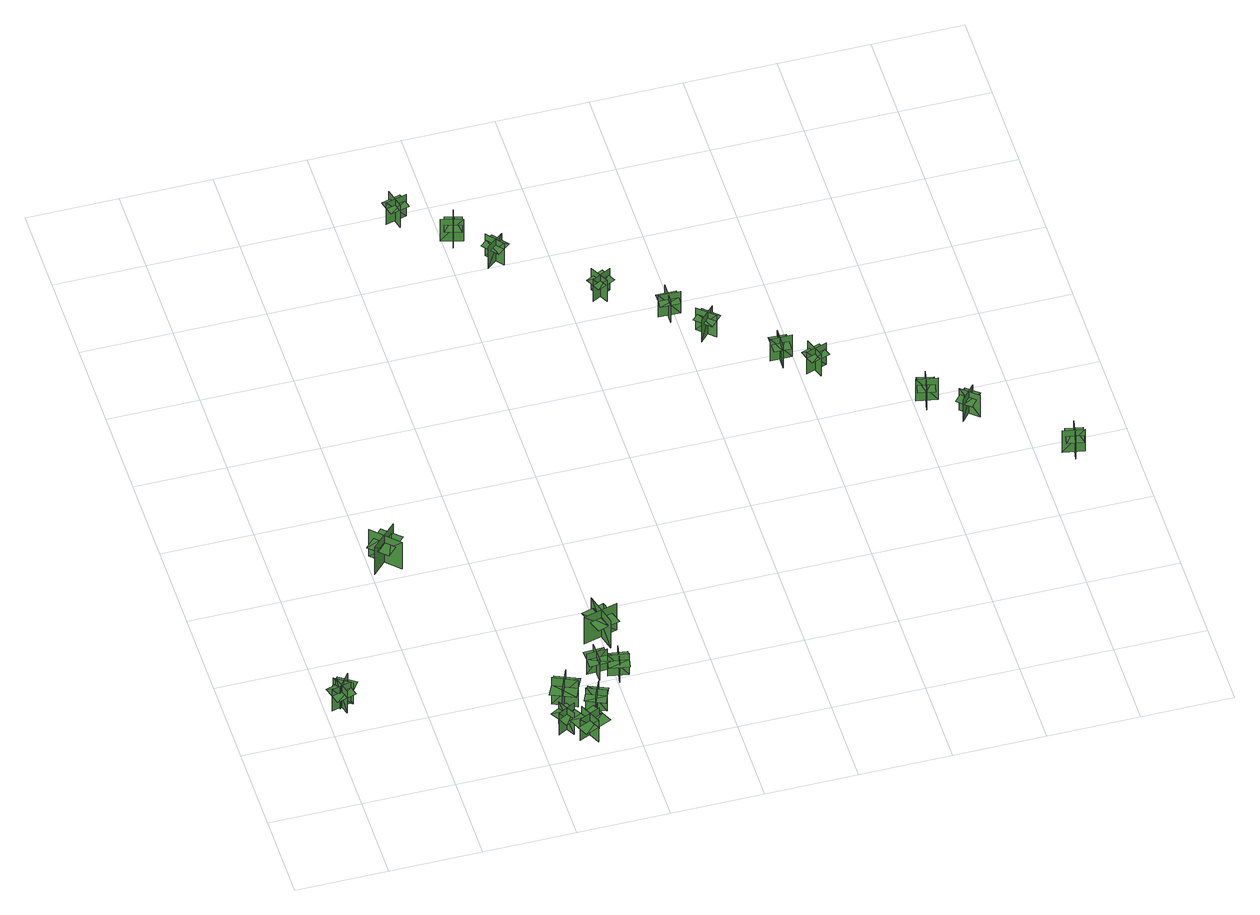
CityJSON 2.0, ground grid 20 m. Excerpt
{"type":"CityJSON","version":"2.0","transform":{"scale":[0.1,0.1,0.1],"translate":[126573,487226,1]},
"CityObjects":{
"tree1":{"type":"SolitaryVegetationObject","geometry":[{"type":"MultiSurface","lod":"1","boundaries":[[[0,1,2]],[[0,2,3]],[[4,5,6]],[[4,6,7]],[[8,9,10]],[[8,10,11]],[[8,11,12]],[[8,12,13]]]}]},
"tree2":{"type":"SolitaryVegetationObject","geometry":[{"type":"MultiSurface","lod":"1","boundaries":[[[14,15,16]],[[14,16,17]],[[18,19,20]],[[18,20,21]],[[22,23,24]],[[22,24,25]],[[22,25,26]],[[22,26,27]]]}]},
"tree3":{"type":"SolitaryVegetationObject","geometry":[{"type":"MultiSurface","lod":"1","boundaries":[[[28,29,30]],[[28,30,31]],[[32,33,34]],[[32,34,35]],[[36,37,38]],[[36,38,39]],[[36,39,40]],[[36,40,41]]]}]},
"tree4":{"type":"SolitaryVegetationObject","geometry":[{"type":"MultiSurface","lod":"1","boundaries":[[[42,43,44]],[[42,44,45]],[[46,47,48]],[[46,48,49]],[[50,51,52]],[[50,52,53]],[[50,53,54]],[[50,54,55]]]}]},
"tree5":{"type":"SolitaryVegetationObject","geometry":[{"type":"MultiSurface","lod":"1","boundaries":[[[56,57,58]],[[56,58,59]],[[60,61,62]],[[60,62,63]],[[64,65,66]],[[64,66,67]],[[64,67,68]],[[64,68,69]]]}]},
"tree6":{"type":"SolitaryVegetationObject","geometry":[{"type":"MultiSurface","lod":"1","boundaries":[[[70,71,72]],[[70,72,73]],[[74,75,76]],[[74,76,77]],[[78,79,80]],[[78,80,81]],[[78,81,82]],[[78,82,83]]]}]},
"tree7":{"type":"SolitaryVegetationObject","geometry":[{"type":"MultiSurface","lod":"1","boundaries":[[[84,85,86]],[[84,86,87]],[[88,89,90]],[[88,90,91]],[[92,93,94]],[[92,94,95]],[[92,95,96]],[[92,96,97]]]}]},
"tree8":{"type":"SolitaryVegetationObject","geometry":[{"type":"MultiSurface","lod":"1","boundaries":[[[98,99,100]],[[98,100,101]],[[102,103,104]],[[102,104,105]],[[106,107,108]],[[106,108,109]],[[106,109,110]],[[106,110,111]]]}]},
"tree9":{"type":"SolitaryVegetationObject","geometry":[{"type":"MultiSurface","lod":"1","boundaries":[[[112,113,114]],[[112,114,115]],[[116,117,118]],[[116,118,119]],[[120,121,122]],[[120,122,123]],[[120,123,124]],[[120,124,125]]]}]},
"tree10":{"type":"SolitaryVegetationObject","geometry":[{"type":"MultiSurface","lod":"1","boundaries":[[[126,127,128]],[[126,128,129]],[[130,131,132]],[[130,132,133]],[[134,135,136]],[[134,136,137]],[[134,137,138]],[[134,138,139]]]}]},
"tree11":{"type":"SolitaryVegetationObject","geometry":[{"type":"MultiSurface","lod":"1","boundaries":[[[140,141,142]],[[140,142,143]],[[144,145,146]],[[144,146,147]],[[148,149,150]],[[148,150,151]],[[148,152,153]],[[148,153,149]]]}]},
"tree12":{"type":"SolitaryVegetationObject","geometry":[{"type":"MultiSurface","lod":"1","boundaries":[[[154,155,156]],[[154,156,157]],[[158,159,160]],[[158,160,161]],[[162,163,164]],[[162,164,165]],[[162,166,167]],[[162,167,163]]]}]},
"tree13":{"type":"SolitaryVegetationObject","geometry":[{"type":"MultiSurface","lod":"1","boundaries":[[[168,169,170]],[[168,170,171]],[[172,173,174]],[[172,174,175]],[[176,177,178]],[[176,178,179]],[[176,180,181]],[[176,181,177]]]}]},
"tree14":{"type":"SolitaryVegetationObject","geometry":[{"type":"MultiSurface","lod":"1","boundaries":[[[182,183,184]],[[182,184,185]],[[186,187,188]],[[186,188,189]],[[190,191,192]],[[190,192,193]],[[190,194,195]],[[190,195,191]]]}]},
"tree15":{"type":"SolitaryVegetationObject","geometry":[{"type":"MultiSurface","lod":"1","boundaries":[[[196,197,198]],[[196,198,199]],[[200,201,202]],[[200,202,203]],[[204,205,206]],[[204,206,207]],[[204,208,209]],[[204,209,205]]]}]},
"tree16":{"type":"SolitaryVegetationObject","geometry":[{"type":"MultiSurface","lod":"1","boundaries":[[[210,211,212]],[[210,212,213]],[[214,215,216]],[[214,216,217]],[[218,219,220]],[[218,220,221]],[[218,222,223]],[[218,223,219]]]}]},
"tree17":{"type":"SolitaryVegetationObject","geometry":[{"type":"MultiSurface","lod":"1","boundaries":[[[224,225,226]],[[224,226,227]],[[228,229,230]],[[228,230,231]],[[232,233,234]],[[232,234,235]],[[232,236,237]],[[232,237,233]]]}]},
"tree18":{"type":"SolitaryVegetationObject","geometry":[{"type":"MultiSurface","lod":"1","boundaries":[[[238,239,240]],[[238,240,241]],[[242,243,244]],[[242,244,245]],[[246,247,248]],[[246,248,249]],[[246,250,251]],[[246,251,247]]]}]},
"tree19":{"type":"SolitaryVegetationObject","geometry":[{"type":"MultiSurface","lod":"1","boundaries":[[[252,253,254]],[[252,254,255]],[[256,257,258]],[[256,258,259]],[[260,261,262]],[[260,262,263]],[[260,264,265]],[[260,265,261]]]}]},
"tree20":{"type":"SolitaryVegetationObject","geometry":[{"type":"MultiSurface","lod":"1","boundaries":[[[266,267,268]],[[266,268,269]],[[270,271,272]],[[270,272,273]],[[274,275,276]],[[274,276,277]],[[274,278,279]],[[274,279,275]]]}]},
"tree21":{"type":"SolitaryVegetationObject","geometry":[{"type":"MultiSurface","lod":"1","boundaries":[[[280,281,282]],[[280,282,283]],[[284,285,286]],[[284,286,287]],[[288,289,290]],[[288,290,291]],[[288,292,293]],[[288,293,289]]]}]}
},
"vertices":[
[40,248,16],[28,290,16],[28,290,78],[40,248,78],[55,273,16],[12,261,16],[12,261,78],[55,273,78],[55,273,61],[48,295,61],[6,282,61],[12,261,61],[18,240,61],[61,252,61],
[60,271,14],[24,296,14],[24,296,75],[60,271,75],[56,300,14],[30,264,14],[30,264,75],[56,300,75],[56,300,58],[38,313,58],[12,277,58],[30,264,58],[48,251,58],[74,287,58],
[258,667,17],[203,612,17],[203,612,95],[258,667,95],[206,666,17],[206,666,95],[261,611,95],[261,611,17],[254,662,75],[235,679,75],[193,635,75],[212,617,75],[231,600,75],[273,644,75],
[469,59,18],[447,98,18],[447,98,80],[469,59,80],[477,87,18],[439,66,18],[439,66,80],[477,87,80],[477,87,63],[466,107,63],[428,85,63],[439,66,63],[449,46,63],[488,68,63],
[487,67,24],[487,67,86],[510,19,86],[510,19,24],[521,54,24],[521,54,86],[474,33,86],[474,33,24],[528,57,66],[517,82,66],[459,55,66],[470,31,66],[481,6,66],[539,33,66],
[483,169,17],[461,118,17],[461,118,94],[483,169,94],[449,156,17],[499,133,17],[499,133,94],[449,156,94],[449,156,72],[437,131,72],[488,108,72],[499,133,72],[511,158,72],[460,181,72],
[526,97,15],[544,137,15],[544,137,77],[526,97,77],[553,107,15],[513,125,15],[513,125,77],[553,107,77],[553,107,60],[562,127,60],[522,145,60],[513,125,60],[504,105,60],[545,87,60],
[561,238,18],[562,193,18],[562,193,79],[561,238,79],[541,216,18],[585,218,18],[585,218,79],[541,216,79],[541,216,62],[541,194,62],[585,196,62],[585,218,62],[584,240,62],[540,238,62],
[600,177,17],[608,221,17],[608,221,78],[600,177,78],[625,194,17],[581,201,17],[581,201,78],[625,194,78],[625,194,61],[628,216,61],[585,223,61],[581,201,61],[577,180,61],[621,172,61],
[610,280,14],[590,355,14],[590,355,92],[610,280,92],[636,325,14],[636,325,92],[561,305,92],[561,305,14],[608,287,71],[633,294,71],[615,352,71],[590,345,71],[565,337,71],[584,279,71],
[550,1588,7],[504,1576,7],[504,1576,70],[550,1588,70],[518,1607,7],[529,1561,7],[529,1561,70],[518,1607,70],[546,1587,54],[504,1576,54],[509,1558,54],[551,1569,54],[541,1605,54],[499,1594,54],
[630,1519,7],[617,1474,7],[617,1474,70],[630,1519,70],[597,1501,7],[643,1488,7],[643,1488,70],[597,1501,70],[629,1515,54],[617,1474,54],[635,1468,54],[647,1510,54],[611,1520,54],[599,1479,54],
[674,1436,6],[704,1399,6],[704,1399,69],[674,1436,69],[670,1399,6],[707,1429,6],[707,1429,69],[670,1399,69],[676,1433,53],[704,1399,53],[718,1411,53],[691,1445,53],[662,1421,53],[689,1387,53],
[892,1271,7],[850,1249,7],[850,1249,69],[892,1271,69],[856,1282,7],[878,1240,7],[878,1240,69],[856,1282,69],[888,1269,53],[850,1249,53],[858,1233,53],[897,1252,53],[880,1286,53],[841,1266,53],
[1013,1167,7],[966,1169,7],[966,1169,70],[1013,1167,70],[987,1194,7],[986,1147,7],[986,1147,70],[987,1194,70],[1009,1167,54],[966,1169,54],[965,1150,54],[1008,1149,54],[1009,1186,54],[966,1187,54],
[1030,1114,6],[1065,1082,6],[1065,1082,69],[1030,1114,69],[1032,1077,6],[1064,1111,6],[1064,1111,69],[1032,1077,69],[1033,1112,53],[1065,1082,53],[1077,1095,53],[1046,1125,53],[1020,1098,53],[1052,1068,53],
[1172,960,5],[1173,1008,5],[1173,1008,68],[1172,960,68],[1199,987,5],[1152,987,5],[1152,987,68],[1199,987,68],[1172,964,52],[1173,1008,52],[1154,1008,52],[1154,965,52],[1191,964,52],[1192,1007,52],
[1259,946,5],[1214,931,5],[1214,931,68],[1259,946,68],[1225,962,5],[1240,917,5],[1240,917,68],[1225,962,68],[1255,944,52],[1214,931,52],[1220,913,52],[1261,927,52],[1249,962,52],[1208,948,52],
[1420,761,9],[1430,808,9],[1430,808,72],[1420,761,72],[1451,782,9],[1405,792,9],[1405,792,72],[1451,782,72],[1421,765,55],[1430,808,55],[1412,812,55],[1403,769,55],[1439,761,55],[1448,804,55],
[1483,708,9],[1513,744,9],[1513,744,72],[1483,708,72],[1520,711,9],[1484,742,9],[1484,742,72],[1520,711,72],[1485,711,56],[1513,744,56],[1499,756,56],[1471,723,56],[1499,699,56],[1527,732,56],
[1683,589,8],[1674,543,8],[1674,543,71],[1683,589,71],[1653,568,8],[1699,559,8],[1699,559,71],[1653,568,71],[1683,585,55],[1674,543,55],[1692,539,55],[1701,581,55],[1664,589,55],[1656,546,55]
]}
